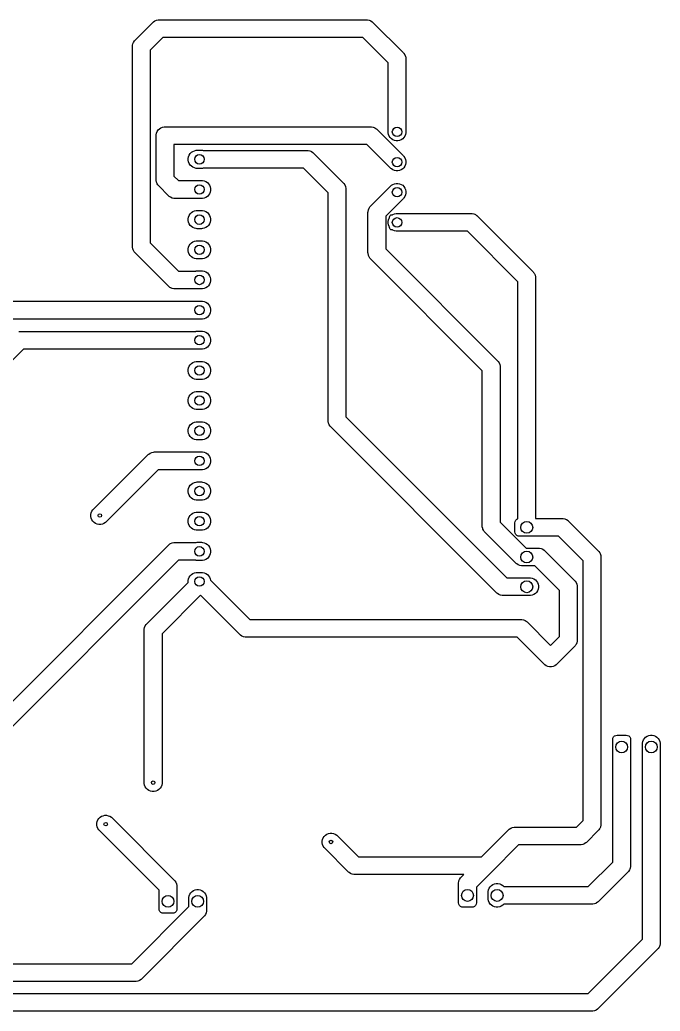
# Model space of a CAD drawing. Header units: inches. Extents: x 2.65 to 7, y -5.19 to -1.64.
# Drawn here: x 4.872 to 6.998, y -5.187 to -1.9 of the extents above; entities that cross this region are included whole.
import ezdxf

# ---------------------------------------------------------------- set-up
doc = ezdxf.new("R2010")
doc.units = ezdxf.units.IN
doc.header["$MEASUREMENT"] = 0
doc.layers.add('B.Cu', color=153, linetype='CONTINUOUS', true_color=0x4d7fc4)

msp = doc.modelspace()

# ---------------------------------------------------------------- linework, layer by layer
at = {"layer": 'B.Cu', "linetype": 'CONTINUOUS'}
for p, q in [((5.3138, -1.9083), (5.3159, -1.9063)), ((5.3159, -1.9063), (5.3207, -1.9031)), ((5.3207, -1.9031), (5.3261, -1.9009)), ((5.3261, -1.9009), (5.3318, -1.8997)), ((5.3318, -1.8997), (5.3346, -1.8996)), ((5.3346, -1.8996), (6.0236, -1.8996)), ((6.0236, -1.8996), (6.0265, -1.8997)), ((6.0265, -1.8997), (6.0322, -1.9009)), ((6.0322, -1.9009), (6.0353, -1.9022)), ((6.0353, -1.9022), (6.0375, -1.9031)), ((6.0375, -1.9031), (6.0424, -1.9063)), ((6.0424, -1.9063), (6.0445, -1.9083)), ((5.2547, -1.9673), (5.3138, -1.9083)), ((6.0445, -1.9083), (6.1454, -2.0091)), ((5.2495, -1.9743), (5.2528, -1.9695)), ((5.2528, -1.9695), (5.2547, -1.9673)), ((5.3469, -1.9587), (5.3051, -2.0004)), ((6.0114, -1.9587), (5.3469, -1.9587)), ((6.095, -2.0422), (6.0114, -1.9587)), ((5.2461, -1.9882), (5.2462, -1.9853)), ((5.2461, -2.6509), (5.2461, -1.9882)), ((5.2462, -1.9853), (5.2464, -1.9841)), ((5.2464, -1.9841), (5.2473, -1.9796)), ((5.2473, -1.9796), (5.2495, -1.9743)), ((5.2495, -1.9743), (5.2495, -1.9743)), ((5.3051, -2.0004), (5.3051, -2.6387)), ((6.1454, -2.0091), (6.1473, -2.0113)), ((6.1473, -2.0113), (6.1505, -2.0161)), ((6.1505, -2.0161), (6.1506, -2.0162)), ((6.1506, -2.0162), (6.1527, -2.0214)), ((6.1527, -2.0214), (6.1532, -2.0236)), ((6.1532, -2.0236), (6.1539, -2.0271)), ((6.1539, -2.0271), (6.154, -2.03)), ((6.154, -2.03), (6.154, -2.2713)), ((6.095, -2.2713), (6.095, -2.0422)), ((5.3283, -2.2695), (5.3315, -2.2647)), ((5.3315, -2.2647), (5.3356, -2.2606)), ((5.3356, -2.2606), (5.3404, -2.2574)), ((5.3404, -2.2574), (5.3458, -2.2552)), ((5.3458, -2.2552), (5.3514, -2.2541)), ((5.3514, -2.2541), (5.3543, -2.2539)), ((5.3543, -2.2539), (6.0367, -2.2539)), ((6.0367, -2.2539), (6.0396, -2.2541)), ((6.0396, -2.2541), (6.0453, -2.2552)), ((6.0453, -2.2552), (6.0484, -2.2565)), ((6.0484, -2.2565), (6.0506, -2.2574)), ((6.0506, -2.2574), (6.0537, -2.2595)), ((6.0537, -2.2595), (6.0554, -2.2606)), ((6.0554, -2.2606), (6.0576, -2.2626)), ((6.0576, -2.2626), (6.1454, -2.3504)), ((5.3248, -2.2835), (5.3249, -2.2806)), ((5.3248, -2.4297), (5.3248, -2.2835)), ((5.3249, -2.2806), (5.3261, -2.2749)), ((5.3261, -2.2749), (5.3283, -2.2695)), ((6.0951, -2.2742), (6.095, -2.2713)), ((6.0962, -2.2798), (6.0951, -2.2742)), ((6.0984, -2.2852), (6.0962, -2.2798)), ((6.1017, -2.29), (6.0984, -2.2852)), ((6.1058, -2.2941), (6.1017, -2.29)), ((6.1106, -2.2973), (6.1058, -2.2941)), ((6.1159, -2.2995), (6.1106, -2.2973)), ((6.1216, -2.3006), (6.1159, -2.2995)), ((6.1274, -2.3006), (6.1216, -2.3006)), ((6.1331, -2.2995), (6.1274, -2.3006)), ((6.1384, -2.2973), (6.1331, -2.2995)), ((6.1432, -2.2941), (6.1384, -2.2973)), ((6.1473, -2.29), (6.1432, -2.2941)), ((6.1505, -2.2852), (6.1473, -2.29)), ((6.1527, -2.2798), (6.1505, -2.2852)), ((6.1539, -2.2742), (6.1527, -2.2798)), ((6.154, -2.2713), (6.1539, -2.2742)), ((6.0245, -2.313), (5.3839, -2.313)), ((5.3839, -2.313), (5.3839, -2.4175)), ((5.447, -2.3357), (5.4524, -2.3335)), ((5.4524, -2.3335), (5.4582, -2.3323)), ((5.4582, -2.3323), (5.4611, -2.3322)), ((5.4611, -2.3322), (5.4759, -2.3322)), ((5.4759, -2.3322), (5.4788, -2.3323)), ((5.4788, -2.3323), (5.4805, -2.3327)), ((5.4805, -2.3327), (5.8268, -2.3327)), ((5.8268, -2.3327), (5.8297, -2.3328)), ((5.8297, -2.3328), (5.8353, -2.3339)), ((5.8353, -2.3339), (5.8385, -2.3352)), ((6.1036, -2.3921), (6.0245, -2.313)), ((5.4312, -2.3593), (5.4324, -2.3535)), ((5.4312, -2.3651), (5.4312, -2.3593)), ((5.4324, -2.3709), (5.4312, -2.3651)), ((5.4324, -2.3535), (5.4346, -2.3481)), ((5.4346, -2.3481), (5.4379, -2.3432)), ((5.4379, -2.3432), (5.4421, -2.339)), ((5.4421, -2.339), (5.447, -2.3357)), ((5.8385, -2.3352), (5.8407, -2.3362)), ((5.8407, -2.3362), (5.8455, -2.3394)), ((5.8455, -2.3394), (5.8477, -2.3413)), ((5.8477, -2.3413), (5.9461, -2.4398)), ((6.1454, -2.3504), (6.1473, -2.3525)), ((6.1473, -2.3525), (6.1505, -2.3573)), ((6.1505, -2.3573), (6.1527, -2.3627)), ((6.1527, -2.3627), (6.1539, -2.3684)), ((5.4346, -2.3763), (5.4324, -2.3709)), ((5.4379, -2.3812), (5.4346, -2.3763)), ((5.4421, -2.3854), (5.4379, -2.3812)), ((5.447, -2.3887), (5.4421, -2.3854)), ((5.4524, -2.3909), (5.447, -2.3887)), ((5.4582, -2.3921), (5.4524, -2.3909)), ((5.4611, -2.3922), (5.4582, -2.3921)), ((5.4759, -2.3922), (5.4611, -2.3922)), ((5.4788, -2.3921), (5.4759, -2.3922)), ((5.4805, -2.3917), (5.4788, -2.3921)), ((5.8145, -2.3917), (5.4805, -2.3917)), ((5.8957, -2.4729), (5.8145, -2.3917)), ((6.1058, -2.3941), (6.1036, -2.3921)), ((6.1106, -2.3973), (6.1058, -2.3941)), ((6.1159, -2.3995), (6.1106, -2.3973)), ((6.1216, -2.4006), (6.1159, -2.3995)), ((6.1331, -2.3995), (6.1274, -2.4006)), ((6.1384, -2.3973), (6.1331, -2.3995)), ((6.1432, -2.3941), (6.1384, -2.3973)), ((6.1473, -2.39), (6.1432, -2.3941)), ((6.1505, -2.3852), (6.1473, -2.39)), ((6.1527, -2.3798), (6.1505, -2.3852)), ((6.1539, -2.3742), (6.1527, -2.3798)), ((6.1539, -2.3684), (6.1539, -2.3742)), ((5.3249, -2.4326), (5.3248, -2.4297)), ((5.3261, -2.4383), (5.3249, -2.4326)), ((5.3839, -2.4175), (5.3991, -2.4327)), ((5.3991, -2.4327), (5.4565, -2.4327)), ((5.4565, -2.4327), (5.4582, -2.4323)), ((5.4582, -2.4323), (5.4611, -2.4322)), ((5.4611, -2.4322), (5.4759, -2.4322)), ((5.4759, -2.4322), (5.4788, -2.4323)), ((5.4788, -2.4323), (5.4846, -2.4335)), ((6.1274, -2.4006), (6.1216, -2.4006)), ((5.3267, -2.4398), (5.3261, -2.4383)), ((5.3283, -2.4436), (5.3267, -2.4398)), ((5.3304, -2.4467), (5.3283, -2.4436)), ((5.3315, -2.4484), (5.3304, -2.4467)), ((5.3335, -2.4506), (5.3315, -2.4484)), ((5.366, -2.4831), (5.3335, -2.4506)), ((5.4846, -2.4335), (5.49, -2.4357)), ((5.49, -2.4357), (5.4949, -2.439)), ((5.4949, -2.439), (5.4991, -2.4432)), ((5.4991, -2.4432), (5.5024, -2.4481)), ((5.5024, -2.4481), (5.5046, -2.4535)), ((5.5046, -2.4535), (5.5058, -2.4593)), ((5.5058, -2.4651), (5.5046, -2.4709)), ((5.5058, -2.4593), (5.5058, -2.4651)), ((5.9461, -2.4398), (5.948, -2.4419)), ((5.948, -2.4419), (5.9512, -2.4467)), ((5.9512, -2.4467), (5.9512, -2.4467)), ((5.9512, -2.4467), (5.9535, -2.4521)), ((5.9535, -2.4521), (5.9537, -2.4535)), ((5.9537, -2.4535), (5.9546, -2.4577)), ((5.9546, -2.4577), (5.9547, -2.4606)), ((5.9547, -2.4606), (5.9547, -3.2161)), ((6.0367, -2.5173), (6.1036, -2.4504)), ((6.1036, -2.4504), (6.1058, -2.4484)), ((6.1058, -2.4484), (6.1106, -2.4452)), ((6.1106, -2.4452), (6.1159, -2.443)), ((6.1159, -2.443), (6.1216, -2.4419)), ((6.1216, -2.4419), (6.1274, -2.4419)), ((6.1274, -2.4419), (6.1331, -2.443)), ((6.1331, -2.443), (6.1384, -2.4452)), ((6.1384, -2.4452), (6.1432, -2.4484)), ((6.1432, -2.4484), (6.1473, -2.4525)), ((6.1473, -2.4525), (6.1505, -2.4573)), ((6.1505, -2.4573), (6.1527, -2.4627)), ((6.1527, -2.4627), (6.1539, -2.4684)), ((5.3681, -2.485), (5.366, -2.4831)), ((5.3729, -2.4882), (5.3681, -2.485)), ((5.3783, -2.4905), (5.3729, -2.4882)), ((5.384, -2.4916), (5.3783, -2.4905)), ((5.3869, -2.4917), (5.384, -2.4916)), ((5.4565, -2.4917), (5.3869, -2.4917)), ((5.4582, -2.4921), (5.4565, -2.4917)), ((5.4611, -2.4922), (5.4582, -2.4921)), ((5.4759, -2.4922), (5.4611, -2.4922)), ((5.4788, -2.4921), (5.4759, -2.4922)), ((5.4846, -2.4909), (5.4788, -2.4921)), ((5.49, -2.4887), (5.4846, -2.4909)), ((5.4949, -2.4854), (5.49, -2.4887)), ((5.4991, -2.4812), (5.4949, -2.4854)), ((5.5024, -2.4763), (5.4991, -2.4812)), ((5.5046, -2.4709), (5.5024, -2.4763)), ((5.8957, -3.2283), (5.8957, -2.4729)), ((6.1454, -2.4921), (6.0871, -2.5504)), ((6.1473, -2.49), (6.1454, -2.4921)), ((6.1505, -2.4852), (6.1473, -2.49)), ((6.1527, -2.4798), (6.1505, -2.4852)), ((6.1539, -2.4742), (6.1527, -2.4798)), ((6.1539, -2.4684), (6.1539, -2.4742)), ((6.0282, -2.5353), (6.0293, -2.5296)), ((6.0293, -2.5296), (6.0315, -2.5243)), ((6.0315, -2.5243), (6.0347, -2.5195)), ((6.0315, -2.5243), (6.0315, -2.5243)), ((6.0347, -2.5195), (6.0367, -2.5173)), ((5.4312, -2.5593), (5.4324, -2.5535)), ((5.4312, -2.5651), (5.4312, -2.5593)), ((5.4324, -2.5535), (5.4346, -2.5481)), ((5.4346, -2.5481), (5.4379, -2.5432)), ((5.4379, -2.5432), (5.4421, -2.539)), ((5.4421, -2.539), (5.447, -2.5357)), ((5.447, -2.5357), (5.4524, -2.5335)), ((5.4524, -2.5335), (5.4582, -2.5323)), ((5.4582, -2.5323), (5.4611, -2.5322)), ((5.4611, -2.5322), (5.4759, -2.5322)), ((5.4759, -2.5322), (5.4788, -2.5323)), ((5.4788, -2.5323), (5.4846, -2.5335)), ((5.4846, -2.5335), (5.49, -2.5357)), ((5.49, -2.5357), (5.4949, -2.539)), ((5.4949, -2.539), (5.4991, -2.5432)), ((5.4991, -2.5432), (5.5024, -2.5481)), ((5.5024, -2.5481), (5.5046, -2.5535)), ((5.5046, -2.5535), (5.5058, -2.5593)), ((5.5058, -2.5593), (5.5058, -2.5651)), ((6.028, -2.5382), (6.0282, -2.5353)), ((6.028, -2.6717), (6.028, -2.5382)), ((6.0871, -2.5504), (6.0871, -2.6595)), ((6.0951, -2.5684), (6.0962, -2.5627)), ((6.0962, -2.5627), (6.0984, -2.5573)), ((6.0984, -2.5573), (6.0995, -2.5558)), ((6.0995, -2.5538), (6.1001, -2.5509)), ((6.0995, -2.5558), (6.0995, -2.5538)), ((6.1001, -2.5509), (6.1017, -2.5485)), ((6.1017, -2.5485), (6.1041, -2.5468)), ((6.1041, -2.5468), (6.107, -2.5463)), ((6.107, -2.5463), (6.109, -2.5463)), ((6.109, -2.5463), (6.1106, -2.5452)), ((6.1106, -2.5452), (6.1159, -2.543)), ((6.1159, -2.543), (6.1216, -2.5419)), ((6.1216, -2.5419), (6.1245, -2.5417)), ((6.1245, -2.5417), (6.3705, -2.5417)), ((6.3705, -2.5417), (6.3734, -2.5419)), ((6.3734, -2.5419), (6.379, -2.543)), ((6.379, -2.543), (6.3822, -2.5443)), ((6.3822, -2.5443), (6.3844, -2.5452)), ((6.3844, -2.5452), (6.3886, -2.5481)), ((6.3886, -2.5481), (6.3892, -2.5484)), ((6.3892, -2.5484), (6.3914, -2.5504)), ((6.3914, -2.5504), (6.576, -2.735)), ((5.4324, -2.5709), (5.4312, -2.5651)), ((5.4346, -2.5763), (5.4324, -2.5709)), ((5.4379, -2.5812), (5.4346, -2.5763)), ((5.4421, -2.5854), (5.4379, -2.5812)), ((5.447, -2.5887), (5.4421, -2.5854)), ((5.4524, -2.5909), (5.447, -2.5887)), ((5.4582, -2.5921), (5.4524, -2.5909)), ((5.4611, -2.5922), (5.4582, -2.5921)), ((5.4759, -2.5922), (5.4611, -2.5922)), ((5.4788, -2.5921), (5.4759, -2.5922)), ((5.4846, -2.5909), (5.4788, -2.5921)), ((5.49, -2.5887), (5.4846, -2.5909)), ((5.4949, -2.5854), (5.49, -2.5887)), ((5.4991, -2.5812), (5.4949, -2.5854)), ((5.5024, -2.5763), (5.4991, -2.5812)), ((5.5046, -2.5709), (5.5024, -2.5763)), ((5.5058, -2.5651), (5.5046, -2.5709)), ((6.0951, -2.5742), (6.0951, -2.5684)), ((6.0962, -2.5798), (6.0951, -2.5742)), ((6.0984, -2.5852), (6.0962, -2.5798)), ((6.0995, -2.5867), (6.0984, -2.5852)), ((6.0995, -2.5888), (6.0995, -2.5867)), ((6.1001, -2.5916), (6.0995, -2.5888)), ((6.1017, -2.5941), (6.1001, -2.5916)), ((6.1041, -2.5957), (6.1017, -2.5941)), ((6.107, -2.5963), (6.1041, -2.5957)), ((6.109, -2.5963), (6.107, -2.5963)), ((6.1106, -2.5973), (6.109, -2.5963)), ((6.1159, -2.5995), (6.1106, -2.5973)), ((6.1216, -2.6006), (6.1159, -2.5995)), ((6.1245, -2.6008), (6.1216, -2.6006)), ((6.3582, -2.6008), (6.1245, -2.6008)), ((6.5256, -2.7681), (6.3582, -2.6008)), ((5.2462, -2.6538), (5.2461, -2.6509)), ((5.2473, -2.6595), (5.2462, -2.6538)), ((5.2486, -2.6626), (5.2473, -2.6595)), ((5.2495, -2.6649), (5.2486, -2.6626)), ((5.3051, -2.6387), (5.3991, -2.7327)), ((5.4312, -2.6593), (5.4324, -2.6535)), ((5.4312, -2.6651), (5.4312, -2.6593)), ((5.4324, -2.6535), (5.4346, -2.6481)), ((5.4346, -2.6481), (5.4379, -2.6432)), ((5.4379, -2.6432), (5.4421, -2.639)), ((5.4421, -2.639), (5.447, -2.6357)), ((5.447, -2.6357), (5.4524, -2.6335)), ((5.4524, -2.6335), (5.4582, -2.6323)), ((5.4582, -2.6323), (5.4611, -2.6322)), ((5.4611, -2.6322), (5.4759, -2.6322)), ((5.4759, -2.6322), (5.4788, -2.6323)), ((5.4788, -2.6323), (5.4846, -2.6335)), ((5.4846, -2.6335), (5.49, -2.6357)), ((5.49, -2.6357), (5.4949, -2.639)), ((5.4949, -2.639), (5.4991, -2.6432)), ((5.4991, -2.6432), (5.5024, -2.6481)), ((5.5024, -2.6481), (5.5046, -2.6535)), ((5.5046, -2.6535), (5.5058, -2.6593)), ((5.5058, -2.6593), (5.5058, -2.6651)), ((6.0871, -2.6595), (6.4579, -3.0303)), ((5.2523, -2.669), (5.2495, -2.6649)), ((5.2528, -2.6697), (5.2523, -2.669)), ((5.2547, -2.6718), (5.2528, -2.6697)), ((5.366, -2.7831), (5.2547, -2.6718)), ((5.4324, -2.6709), (5.4312, -2.6651)), ((5.4346, -2.6763), (5.4324, -2.6709)), ((5.4379, -2.6812), (5.4346, -2.6763)), ((5.4421, -2.6854), (5.4379, -2.6812)), ((5.447, -2.6887), (5.4421, -2.6854)), ((5.4524, -2.6909), (5.447, -2.6887)), ((5.4582, -2.6921), (5.4524, -2.6909)), ((5.4611, -2.6922), (5.4582, -2.6921)), ((5.4759, -2.6922), (5.4611, -2.6922)), ((5.4788, -2.6921), (5.4759, -2.6922)), ((5.4846, -2.6909), (5.4788, -2.6921)), ((5.49, -2.6887), (5.4846, -2.6909)), ((5.4949, -2.6854), (5.49, -2.6887)), ((5.4991, -2.6812), (5.4949, -2.6854)), ((5.5024, -2.6763), (5.4991, -2.6812)), ((5.5046, -2.6709), (5.5024, -2.6763)), ((5.5058, -2.6651), (5.5046, -2.6709)), ((6.0282, -2.6746), (6.028, -2.6717)), ((6.0293, -2.6803), (6.0282, -2.6746)), ((6.0297, -2.6812), (6.0293, -2.6803)), ((6.0315, -2.6857), (6.0297, -2.6812)), ((6.0333, -2.6883), (6.0315, -2.6857)), ((6.0347, -2.6905), (6.0333, -2.6883)), ((6.0367, -2.6926), (6.0347, -2.6905)), ((6.4075, -3.0634), (6.0367, -2.6926)), ((5.3991, -2.7327), (5.4565, -2.7327)), ((5.4565, -2.7327), (5.4582, -2.7323)), ((5.4582, -2.7323), (5.4611, -2.7322)), ((5.4611, -2.7322), (5.4759, -2.7322)), ((5.4759, -2.7322), (5.4788, -2.7323)), ((5.4788, -2.7323), (5.4846, -2.7335)), ((5.4846, -2.7335), (5.49, -2.7357)), ((5.49, -2.7357), (5.4949, -2.739)), ((5.4949, -2.739), (5.4991, -2.7432)), ((5.4991, -2.7432), (5.5024, -2.7481)), ((5.5024, -2.7481), (5.5046, -2.7535)), ((5.5046, -2.7535), (5.5058, -2.7593)), ((5.5058, -2.7593), (5.5058, -2.7651)), ((6.576, -2.735), (6.5779, -2.7372)), ((6.5779, -2.7372), (6.5794, -2.7394)), ((6.5794, -2.7394), (6.5812, -2.742)), ((6.5812, -2.742), (6.5817, -2.7432)), ((6.5817, -2.7432), (6.5834, -2.7473)), ((6.5834, -2.7473), (6.5838, -2.7495)), ((6.5838, -2.7495), (6.5845, -2.753)), ((6.5845, -2.753), (6.5846, -2.7559)), ((6.5846, -2.7559), (6.5846, -3.5531)), ((5.3681, -2.785), (5.366, -2.7831)), ((5.3706, -2.7867), (5.3681, -2.785)), ((5.3729, -2.7882), (5.3706, -2.7867)), ((5.3739, -2.7887), (5.3729, -2.7882)), ((5.3783, -2.7905), (5.3739, -2.7887)), ((5.384, -2.7916), (5.3783, -2.7905)), ((5.3869, -2.7917), (5.384, -2.7916)), ((5.4565, -2.7917), (5.3869, -2.7917)), ((5.4582, -2.7921), (5.4565, -2.7917)), ((5.4611, -2.7922), (5.4582, -2.7921)), ((5.4759, -2.7922), (5.4611, -2.7922)), ((5.4788, -2.7921), (5.4759, -2.7922)), ((5.4846, -2.7909), (5.4788, -2.7921)), ((5.49, -2.7887), (5.4846, -2.7909)), ((5.4949, -2.7854), (5.49, -2.7887)), ((5.4991, -2.7812), (5.4949, -2.7854)), ((5.5024, -2.7763), (5.4991, -2.7812)), ((5.5046, -2.7709), (5.5024, -2.7763)), ((5.5058, -2.7651), (5.5046, -2.7709)), ((6.5256, -3.5541), (6.5256, -2.7681)), ((4.8429, -2.8327), (5.4565, -2.8327)), ((5.4565, -2.8327), (5.4582, -2.8323)), ((5.4582, -2.8323), (5.4611, -2.8322)), ((5.4611, -2.8322), (5.4759, -2.8322)), ((5.4759, -2.8322), (5.4788, -2.8323)), ((5.4788, -2.8323), (5.4846, -2.8335)), ((5.4846, -2.8335), (5.49, -2.8357)), ((5.49, -2.8357), (5.4949, -2.839)), ((5.4949, -2.839), (5.4991, -2.8432)), ((5.4991, -2.8432), (5.5024, -2.8481)), ((5.5024, -2.8481), (5.5046, -2.8535)), ((5.5046, -2.8535), (5.5058, -2.8593)), ((5.5058, -2.8593), (5.5058, -2.8651)), ((5.4565, -2.8917), (4.8307, -2.8917)), ((5.4582, -2.8921), (5.4565, -2.8917)), ((5.4611, -2.8922), (5.4582, -2.8921)), ((5.4759, -2.8922), (5.4611, -2.8922)), ((5.4788, -2.8921), (5.4759, -2.8922)), ((5.4846, -2.8909), (5.4788, -2.8921)), ((5.49, -2.8887), (5.4846, -2.8909)), ((5.4949, -2.8854), (5.49, -2.8887)), ((5.4991, -2.8812), (5.4949, -2.8854)), ((5.5024, -2.8763), (5.4991, -2.8812)), ((5.5046, -2.8709), (5.5024, -2.8763)), ((5.5058, -2.8651), (5.5046, -2.8709)), ((4.8695, -2.9328), (4.8724, -2.9327)), ((4.8724, -2.9327), (5.4565, -2.9327)), ((5.4565, -2.9327), (5.4582, -2.9323)), ((5.4582, -2.9323), (5.4611, -2.9322)), ((5.4611, -2.9322), (5.4759, -2.9322)), ((5.4759, -2.9322), (5.4788, -2.9323)), ((5.4788, -2.9323), (5.4846, -2.9335)), ((5.4846, -2.9335), (5.49, -2.9357)), ((5.49, -2.9357), (5.4949, -2.939)), ((5.4949, -2.939), (5.4991, -2.9432)), ((5.4991, -2.9432), (5.5024, -2.9481)), ((5.5024, -2.9481), (5.5046, -2.9535)), ((5.5046, -2.9535), (5.5058, -2.9593)), ((5.4846, -2.9909), (5.4788, -2.9921)), ((5.49, -2.9887), (5.4846, -2.9909)), ((5.4949, -2.9854), (5.49, -2.9887)), ((5.4991, -2.9812), (5.4949, -2.9854)), ((5.5024, -2.9763), (5.4991, -2.9812)), ((5.5046, -2.9709), (5.5024, -2.9763)), ((5.5058, -2.9651), (5.5046, -2.9709)), ((5.5058, -2.9593), (5.5058, -2.9651)), ((4.8847, -2.9917), (4.7736, -3.1028)), ((5.4565, -2.9917), (4.8847, -2.9917)), ((5.4582, -2.9921), (5.4565, -2.9917)), ((5.4611, -2.9922), (5.4582, -2.9921)), ((5.4759, -2.9922), (5.4611, -2.9922)), ((5.4788, -2.9921), (5.4759, -2.9922)), ((5.4312, -3.0593), (5.4324, -3.0535)), ((5.4324, -3.0535), (5.4346, -3.0481)), ((5.4346, -3.0481), (5.4379, -3.0432)), ((5.4379, -3.0432), (5.4421, -3.039)), ((5.4421, -3.039), (5.447, -3.0357)), ((5.447, -3.0357), (5.4524, -3.0335)), ((5.4524, -3.0335), (5.4582, -3.0323)), ((5.4582, -3.0323), (5.4611, -3.0322)), ((5.4611, -3.0322), (5.4759, -3.0322)), ((5.4759, -3.0322), (5.4788, -3.0323)), ((5.4788, -3.0323), (5.4846, -3.0335)), ((5.4846, -3.0335), (5.49, -3.0357)), ((5.49, -3.0357), (5.4949, -3.039)), ((5.4949, -3.039), (5.4991, -3.0432)), ((5.4991, -3.0432), (5.5024, -3.0481)), ((5.5024, -3.0481), (5.5046, -3.0535)), ((5.5046, -3.0535), (5.5058, -3.0593)), ((6.4579, -3.0303), (6.4598, -3.0324)), ((6.4598, -3.0324), (6.463, -3.0373)), ((6.463, -3.0373), (6.4653, -3.0426)), ((6.4653, -3.0426), (6.4664, -3.0483)), ((6.4664, -3.0483), (6.4665, -3.0512)), ((6.4665, -3.0512), (6.4665, -3.5655)), ((5.4312, -3.0651), (5.4312, -3.0593)), ((5.4324, -3.0709), (5.4312, -3.0651)), ((5.4346, -3.0763), (5.4324, -3.0709)), ((5.4379, -3.0812), (5.4346, -3.0763)), ((5.4421, -3.0854), (5.4379, -3.0812)), ((5.447, -3.0887), (5.4421, -3.0854)), ((5.4524, -3.0909), (5.447, -3.0887)), ((5.49, -3.0887), (5.4846, -3.0909)), ((5.4949, -3.0854), (5.49, -3.0887)), ((5.4991, -3.0812), (5.4949, -3.0854)), ((5.5024, -3.0763), (5.4991, -3.0812)), ((5.5046, -3.0709), (5.5024, -3.0763)), ((5.5058, -3.0651), (5.5046, -3.0709)), ((5.5058, -3.0593), (5.5058, -3.0651)), ((6.4075, -3.5777), (6.4075, -3.0634)), ((5.4582, -3.0921), (5.4524, -3.0909)), ((5.4611, -3.0922), (5.4582, -3.0921)), ((5.4759, -3.0922), (5.4611, -3.0922)), ((5.4788, -3.0921), (5.4759, -3.0922)), ((5.4846, -3.0909), (5.4788, -3.0921)), ((5.4312, -3.1593), (5.4324, -3.1535)), ((5.4324, -3.1535), (5.4346, -3.1481)), ((5.4346, -3.1481), (5.4379, -3.1432)), ((5.4379, -3.1432), (5.4421, -3.139)), ((5.4421, -3.139), (5.447, -3.1357)), ((5.447, -3.1357), (5.4524, -3.1335)), ((5.4524, -3.1335), (5.4582, -3.1323)), ((5.4582, -3.1323), (5.4611, -3.1322)), ((5.4611, -3.1322), (5.4759, -3.1322)), ((5.4759, -3.1322), (5.4788, -3.1323)), ((5.4788, -3.1323), (5.4846, -3.1335)), ((5.4846, -3.1335), (5.49, -3.1357)), ((5.49, -3.1357), (5.4949, -3.139)), ((5.4949, -3.139), (5.4991, -3.1432)), ((5.4991, -3.1432), (5.5024, -3.1481)), ((5.5024, -3.1481), (5.5046, -3.1535)), ((5.5046, -3.1535), (5.5058, -3.1593)), ((5.4312, -3.1651), (5.4312, -3.1593)), ((5.4324, -3.1709), (5.4312, -3.1651)), ((5.4346, -3.1763), (5.4324, -3.1709)), ((5.4379, -3.1812), (5.4346, -3.1763)), ((5.4421, -3.1854), (5.4379, -3.1812)), ((5.447, -3.1887), (5.4421, -3.1854)), ((5.4524, -3.1909), (5.447, -3.1887)), ((5.49, -3.1887), (5.4846, -3.1909)), ((5.4949, -3.1854), (5.49, -3.1887)), ((5.4991, -3.1812), (5.4949, -3.1854)), ((5.5024, -3.1763), (5.4991, -3.1812)), ((5.5046, -3.1709), (5.5024, -3.1763)), ((5.5058, -3.1651), (5.5046, -3.1709)), ((5.5058, -3.1593), (5.5058, -3.1651)), ((5.4582, -3.1921), (5.4524, -3.1909)), ((5.4611, -3.1922), (5.4582, -3.1921)), ((5.4759, -3.1922), (5.4611, -3.1922)), ((5.4788, -3.1921), (5.4759, -3.1922)), ((5.4846, -3.1909), (5.4788, -3.1921)), ((5.9547, -3.2161), (6.4886, -3.75)), ((5.4312, -3.2593), (5.4324, -3.2535)), ((5.4324, -3.2535), (5.4346, -3.2481)), ((5.4346, -3.2481), (5.4379, -3.2432)), ((5.4379, -3.2432), (5.4421, -3.239)), ((5.4421, -3.239), (5.447, -3.2357)), ((5.447, -3.2357), (5.4524, -3.2335)), ((5.4524, -3.2335), (5.4582, -3.2323)), ((5.4582, -3.2323), (5.4611, -3.2322)), ((5.4611, -3.2322), (5.4759, -3.2322)), ((5.4759, -3.2322), (5.4788, -3.2323)), ((5.4788, -3.2323), (5.4846, -3.2335)), ((5.4846, -3.2335), (5.49, -3.2357)), ((5.49, -3.2357), (5.4949, -3.239)), ((5.4949, -3.239), (5.4991, -3.2432)), ((5.4991, -3.2432), (5.5024, -3.2481)), ((5.5024, -3.2481), (5.5046, -3.2535)), ((5.5046, -3.2535), (5.5058, -3.2593)), ((5.8958, -3.2312), (5.8957, -3.2283)), ((5.8969, -3.2369), (5.8958, -3.2312)), ((5.898, -3.2394), (5.8969, -3.2369)), ((5.8992, -3.2423), (5.898, -3.2394)), ((5.9024, -3.2471), (5.8992, -3.2423)), ((5.9043, -3.2492), (5.9024, -3.2471)), ((6.4555, -3.8004), (5.9043, -3.2492)), ((5.4312, -3.2651), (5.4312, -3.2593)), ((5.4324, -3.2709), (5.4312, -3.2651)), ((5.4346, -3.2763), (5.4324, -3.2709)), ((5.4379, -3.2812), (5.4346, -3.2763)), ((5.4421, -3.2854), (5.4379, -3.2812)), ((5.447, -3.2887), (5.4421, -3.2854)), ((5.4949, -3.2854), (5.49, -3.2887)), ((5.4991, -3.2812), (5.4949, -3.2854)), ((5.5024, -3.2763), (5.4991, -3.2812)), ((5.5046, -3.2709), (5.5024, -3.2763)), ((5.5058, -3.2651), (5.5046, -3.2709)), ((5.5058, -3.2593), (5.5058, -3.2651)), ((5.4524, -3.2909), (5.447, -3.2887)), ((5.4582, -3.2921), (5.4524, -3.2909)), ((5.4611, -3.2922), (5.4582, -3.2921)), ((5.4759, -3.2922), (5.4611, -3.2922)), ((5.4788, -3.2921), (5.4759, -3.2922)), ((5.4846, -3.2909), (5.4788, -3.2921)), ((5.49, -3.2887), (5.4846, -3.2909)), ((5.1169, -3.5224), (5.298, -3.3413)), ((5.298, -3.3413), (5.3002, -3.3394)), ((5.3002, -3.3394), (5.305, -3.3362)), ((5.305, -3.3362), (5.3103, -3.3339)), ((5.3103, -3.3339), (5.316, -3.3328)), ((5.316, -3.3328), (5.3189, -3.3327)), ((5.3189, -3.3327), (5.4565, -3.3327)), ((5.4565, -3.3327), (5.4582, -3.3323)), ((5.4582, -3.3323), (5.4611, -3.3322)), ((5.4611, -3.3322), (5.4759, -3.3322)), ((5.4759, -3.3322), (5.4788, -3.3323)), ((5.4788, -3.3323), (5.4846, -3.3335)), ((5.4846, -3.3335), (5.49, -3.3357)), ((5.49, -3.3357), (5.4949, -3.339)), ((5.4949, -3.339), (5.4991, -3.3432)), ((5.4991, -3.3432), (5.5024, -3.3481)), ((5.5024, -3.3481), (5.5046, -3.3535)), ((5.4949, -3.3854), (5.49, -3.3887)), ((5.4991, -3.3812), (5.4949, -3.3854)), ((5.5024, -3.3763), (5.4991, -3.3812)), ((5.5046, -3.3709), (5.5024, -3.3763)), ((5.5046, -3.3535), (5.5058, -3.3593)), ((5.5058, -3.3651), (5.5046, -3.3709)), ((5.5058, -3.3593), (5.5058, -3.3651)), ((5.3311, -3.3917), (5.1587, -3.5642)), ((5.4565, -3.3917), (5.3311, -3.3917)), ((5.4582, -3.3921), (5.4565, -3.3917)), ((5.4611, -3.3922), (5.4582, -3.3921)), ((5.4759, -3.3922), (5.4611, -3.3922)), ((5.4788, -3.3921), (5.4759, -3.3922)), ((5.4846, -3.3909), (5.4788, -3.3921)), ((5.49, -3.3887), (5.4846, -3.3909)), ((5.4324, -3.4535), (5.4346, -3.4481)), ((5.4346, -3.4481), (5.4379, -3.4432)), ((5.4379, -3.4432), (5.4421, -3.439)), ((5.4421, -3.439), (5.447, -3.4357)), ((5.447, -3.4357), (5.4524, -3.4335)), ((5.4524, -3.4335), (5.4582, -3.4323)), ((5.4582, -3.4323), (5.4611, -3.4322)), ((5.4611, -3.4322), (5.4759, -3.4322)), ((5.4759, -3.4322), (5.4788, -3.4323)), ((5.4788, -3.4323), (5.4846, -3.4335)), ((5.4846, -3.4335), (5.49, -3.4357)), ((5.49, -3.4357), (5.4949, -3.439)), ((5.4949, -3.439), (5.4991, -3.4432)), ((5.4991, -3.4432), (5.5024, -3.4481)), ((5.5024, -3.4481), (5.5046, -3.4535)), ((5.4312, -3.4593), (5.4324, -3.4535)), ((5.4312, -3.4651), (5.4312, -3.4593)), ((5.4324, -3.4709), (5.4312, -3.4651)), ((5.4346, -3.4763), (5.4324, -3.4709)), ((5.4379, -3.4812), (5.4346, -3.4763)), ((5.4421, -3.4854), (5.4379, -3.4812)), ((5.4991, -3.4812), (5.4949, -3.4854)), ((5.5024, -3.4763), (5.4991, -3.4812)), ((5.5046, -3.4709), (5.5024, -3.4763)), ((5.5046, -3.4535), (5.5058, -3.4593)), ((5.5058, -3.4651), (5.5046, -3.4709)), ((5.5058, -3.4593), (5.5058, -3.4651)), ((5.447, -3.4887), (5.4421, -3.4854)), ((5.4524, -3.4909), (5.447, -3.4887)), ((5.4582, -3.4921), (5.4524, -3.4909)), ((5.4611, -3.4922), (5.4582, -3.4921)), ((5.4759, -3.4922), (5.4611, -3.4922)), ((5.4788, -3.4921), (5.4759, -3.4922)), ((5.4846, -3.4909), (5.4788, -3.4921)), ((5.49, -3.4887), (5.4846, -3.4909)), ((5.4949, -3.4854), (5.49, -3.4887)), ((5.1084, -3.5404), (5.1095, -3.5347)), ((5.1084, -3.5462), (5.1084, -3.5404)), ((5.1095, -3.5519), (5.1084, -3.5462)), ((5.1095, -3.5347), (5.1118, -3.5294)), ((5.1118, -3.5294), (5.115, -3.5246)), ((5.115, -3.5246), (5.1169, -3.5224)), ((5.4324, -3.5535), (5.4346, -3.5481)), ((5.4346, -3.5481), (5.4379, -3.5432)), ((5.4379, -3.5432), (5.4421, -3.539)), ((5.4421, -3.539), (5.447, -3.5357)), ((5.447, -3.5357), (5.4524, -3.5335)), ((5.4524, -3.5335), (5.4582, -3.5323)), ((5.4582, -3.5323), (5.4611, -3.5322)), ((5.4611, -3.5322), (5.4759, -3.5322)), ((5.4759, -3.5322), (5.4788, -3.5323)), ((5.4788, -3.5323), (5.4846, -3.5335)), ((5.4846, -3.5335), (5.49, -3.5357)), ((5.49, -3.5357), (5.4949, -3.539)), ((5.4949, -3.539), (5.4991, -3.5432)), ((5.4991, -3.5432), (5.5024, -3.5481)), ((5.5024, -3.5481), (5.5046, -3.5535)), ((5.1118, -3.5572), (5.1095, -3.5519)), ((5.115, -3.562), (5.1118, -3.5572)), ((5.1191, -3.5661), (5.115, -3.562)), ((5.1239, -3.5693), (5.1191, -3.5661)), ((5.1292, -3.5716), (5.1239, -3.5693)), ((5.1349, -3.5727), (5.1292, -3.5716)), ((5.1407, -3.5727), (5.1349, -3.5727)), ((5.1464, -3.5716), (5.1407, -3.5727)), ((5.1517, -3.5693), (5.1464, -3.5716)), ((5.1565, -3.5661), (5.1517, -3.5693)), ((5.1587, -3.5642), (5.1565, -3.5661)), ((5.4312, -3.5593), (5.4324, -3.5535)), ((5.4312, -3.5651), (5.4312, -3.5593)), ((5.4324, -3.5709), (5.4312, -3.5651)), ((5.4346, -3.5763), (5.4324, -3.5709)), ((5.4379, -3.5812), (5.4346, -3.5763)), ((5.4421, -3.5854), (5.4379, -3.5812)), ((5.4991, -3.5812), (5.4949, -3.5854)), ((5.5024, -3.5763), (5.4991, -3.5812)), ((5.5046, -3.5709), (5.5024, -3.5763)), ((5.5046, -3.5535), (5.5058, -3.5593)), ((5.5058, -3.5651), (5.5046, -3.5709)), ((5.5058, -3.5593), (5.5058, -3.5651)), ((6.4076, -3.5806), (6.4075, -3.5777)), ((6.4088, -3.5863), (6.4076, -3.5806)), ((6.4665, -3.5655), (6.5526, -3.6516)), ((6.5157, -3.5679), (6.5164, -3.5637)), ((6.5157, -3.5974), (6.5157, -3.5679)), ((6.5164, -3.5637), (6.5185, -3.5593)), ((6.5185, -3.5593), (6.5219, -3.5559)), ((6.5219, -3.5559), (6.5256, -3.5541)), ((6.5846, -3.5531), (6.6732, -3.5531)), ((6.6732, -3.5531), (6.6761, -3.5533)), ((6.6761, -3.5533), (6.6818, -3.5544)), ((6.6818, -3.5544), (6.6832, -3.555)), ((6.6832, -3.555), (6.6871, -3.5566)), ((6.6871, -3.5566), (6.692, -3.5599)), ((6.692, -3.5599), (6.6941, -3.5618)), ((6.6941, -3.5618), (6.7925, -3.6602)), ((5.447, -3.5887), (5.4421, -3.5854)), ((5.4524, -3.5909), (5.447, -3.5887)), ((5.4582, -3.5921), (5.4524, -3.5909)), ((5.4611, -3.5922), (5.4582, -3.5921)), ((5.4759, -3.5922), (5.4611, -3.5922)), ((5.4788, -3.5921), (5.4759, -3.5922)), ((5.4846, -3.5909), (5.4788, -3.5921)), ((5.49, -3.5887), (5.4846, -3.5909)), ((5.4949, -3.5854), (5.49, -3.5887)), ((6.4096, -3.5882), (6.4088, -3.5863)), ((6.411, -3.5916), (6.4096, -3.5882)), ((6.4114, -3.5922), (6.411, -3.5916)), ((6.4142, -3.5964), (6.4114, -3.5922)), ((6.4161, -3.5986), (6.4142, -3.5964)), ((6.5195, -3.702), (6.4161, -3.5986)), ((6.5164, -3.6017), (6.5157, -3.5974)), ((6.5185, -3.606), (6.5164, -3.6017)), ((6.5219, -3.6095), (6.5185, -3.606)), ((6.5263, -3.6116), (6.5219, -3.6095)), ((6.5305, -3.6122), (6.5263, -3.6116)), ((6.5551, -3.6122), (6.5305, -3.6122)), ((6.661, -3.6122), (6.5551, -3.6122)), ((6.7421, -3.6933), (6.661, -3.6122)), ((4.7103, -4.297), (5.366, -3.6413)), ((5.366, -3.6413), (5.3681, -3.6394)), ((5.3681, -3.6394), (5.3705, -3.6378)), ((5.3705, -3.6378), (5.3729, -3.6362)), ((5.3729, -3.6362), (5.3783, -3.6339)), ((5.3783, -3.6339), (5.384, -3.6328)), ((5.384, -3.6328), (5.3869, -3.6327)), ((5.3869, -3.6327), (5.4565, -3.6327)), ((5.4565, -3.6327), (5.4582, -3.6323)), ((5.4582, -3.6323), (5.4611, -3.6322)), ((5.4611, -3.6322), (5.4759, -3.6322)), ((5.4759, -3.6322), (5.4788, -3.6323)), ((5.4788, -3.6323), (5.4846, -3.6335)), ((5.4846, -3.6335), (5.49, -3.6357)), ((5.49, -3.6357), (5.4949, -3.639)), ((5.4949, -3.639), (5.4991, -3.6432)), ((5.4991, -3.6432), (5.5024, -3.6481)), ((5.5024, -3.6481), (5.5046, -3.6535)), ((5.4991, -3.6812), (5.4949, -3.6854)), ((5.5024, -3.6763), (5.4991, -3.6812)), ((5.5046, -3.6709), (5.5024, -3.6763)), ((5.5046, -3.6535), (5.5058, -3.6593)), ((5.5058, -3.6651), (5.5046, -3.6709)), ((5.5058, -3.6593), (5.5058, -3.6651)), ((6.5526, -3.6516), (6.5551, -3.6516)), ((6.5551, -3.6516), (6.565, -3.6516)), ((6.565, -3.6516), (6.5945, -3.6516)), ((6.5945, -3.6516), (6.5974, -3.6517)), ((6.5974, -3.6517), (6.6031, -3.6528)), ((6.6031, -3.6528), (6.6062, -3.6541)), ((6.6062, -3.6541), (6.6084, -3.6551)), ((6.6084, -3.6551), (6.6132, -3.6583)), ((6.6132, -3.6583), (6.6132, -3.6583)), ((6.6132, -3.6583), (6.6154, -3.6602)), ((6.6154, -3.6602), (6.7138, -3.7586)), ((6.7925, -3.6602), (6.7945, -3.6624)), ((6.7945, -3.6624), (6.7945, -3.6624)), ((6.7945, -3.6624), (6.7977, -3.6672)), ((6.7977, -3.6672), (6.7986, -3.6694)), ((6.7986, -3.6694), (6.7999, -3.6725)), ((6.7999, -3.6725), (6.8006, -3.6761)), ((6.8006, -3.6761), (6.801, -3.6782)), ((6.801, -3.6782), (6.8012, -3.6811)), ((6.8012, -3.6811), (6.8012, -4.5669)), ((5.3991, -3.6917), (4.773, -4.3178)), ((5.4565, -3.6917), (5.3991, -3.6917)), ((5.4582, -3.6921), (5.4565, -3.6917)), ((5.4611, -3.6922), (5.4582, -3.6921)), ((5.4759, -3.6922), (5.4611, -3.6922)), ((5.4788, -3.6921), (5.4759, -3.6922)), ((5.4846, -3.6909), (5.4788, -3.6921)), ((5.49, -3.6887), (5.4846, -3.6909)), ((5.4949, -3.6854), (5.49, -3.6887)), ((6.5217, -3.7039), (6.5195, -3.702)), ((6.5265, -3.7071), (6.5217, -3.7039)), ((6.5318, -3.7094), (6.5265, -3.7071)), ((6.5375, -3.7105), (6.5318, -3.7094)), ((6.5404, -3.7106), (6.5375, -3.7105)), ((6.5453, -3.7106), (6.5404, -3.7106)), ((6.5551, -3.7106), (6.5453, -3.7106)), ((6.5823, -3.7106), (6.5551, -3.7106)), ((6.6634, -3.7918), (6.5823, -3.7106)), ((6.7421, -4.5547), (6.7421, -3.6933)), ((5.4346, -3.7481), (5.4379, -3.7432)), ((5.4379, -3.7432), (5.4421, -3.739)), ((5.4421, -3.739), (5.447, -3.7357)), ((5.447, -3.7357), (5.4524, -3.7335)), ((5.4524, -3.7335), (5.4582, -3.7323)), ((5.4582, -3.7323), (5.4611, -3.7322)), ((5.4611, -3.7322), (5.4759, -3.7322)), ((5.4759, -3.7322), (5.4788, -3.7323)), ((5.4788, -3.7323), (5.4846, -3.7335)), ((5.4846, -3.7335), (5.49, -3.7357)), ((5.49, -3.7357), (5.4949, -3.739)), ((5.4949, -3.739), (5.4991, -3.7432)), ((5.4991, -3.7432), (5.5024, -3.7481)), ((5.2941, -3.9023), (5.4312, -3.7651)), ((5.4312, -3.7593), (5.4324, -3.7535)), ((5.4312, -3.7651), (5.4312, -3.7593)), ((5.4324, -3.7535), (5.4346, -3.7481)), ((5.5024, -3.7481), (5.5046, -3.7535)), ((5.5046, -3.7535), (5.5054, -3.7573)), ((5.5054, -3.7573), (5.6359, -3.8878)), ((6.4886, -3.75), (6.5551, -3.75)), ((6.5551, -3.75), (6.565, -3.75)), ((6.565, -3.75), (6.5679, -3.7501)), ((6.5679, -3.7501), (6.5735, -3.7513)), ((6.5735, -3.7513), (6.5789, -3.7535)), ((6.5789, -3.7535), (6.5837, -3.7567)), ((6.5837, -3.7567), (6.5878, -3.7608)), ((6.5878, -3.7608), (6.591, -3.7656)), ((6.591, -3.7656), (6.5932, -3.771)), ((6.5932, -3.771), (6.5943, -3.7766)), ((6.5943, -3.7766), (6.5943, -3.7824)), ((6.7138, -3.7586), (6.7157, -3.7608)), ((6.7157, -3.7608), (6.719, -3.7656)), ((6.719, -3.7656), (6.719, -3.7656)), ((6.719, -3.7656), (6.7212, -3.771)), ((6.7212, -3.771), (6.7222, -3.7761)), ((6.7222, -3.7761), (6.7223, -3.7766)), ((6.7223, -3.7766), (6.7224, -3.7795)), ((6.7224, -3.7795), (6.7224, -3.9567)), ((5.4722, -3.8077), (5.3445, -3.9354)), ((5.6027, -3.9382), (5.4722, -3.8077)), ((6.4576, -3.8024), (6.4555, -3.8004)), ((6.4625, -3.8056), (6.4576, -3.8024)), ((6.4647, -3.8065), (6.4625, -3.8056)), ((6.4678, -3.8078), (6.4647, -3.8065)), ((6.4735, -3.8089), (6.4678, -3.8078)), ((6.4764, -3.8091), (6.4735, -3.8089)), ((6.5453, -3.8091), (6.4764, -3.8091)), ((6.565, -3.8091), (6.5453, -3.8091)), ((6.5679, -3.8089), (6.565, -3.8091)), ((6.5735, -3.8078), (6.5679, -3.8089)), ((6.5789, -3.8056), (6.5735, -3.8078)), ((6.5837, -3.8024), (6.5789, -3.8056)), ((6.5878, -3.7983), (6.5837, -3.8024)), ((6.591, -3.7934), (6.5878, -3.7983)), ((6.5932, -3.7881), (6.591, -3.7934)), ((6.5943, -3.7824), (6.5932, -3.7881)), ((6.6634, -3.9445), (6.6634, -3.7918)), ((5.2867, -3.9146), (5.2889, -3.9093)), ((5.2889, -3.9093), (5.2921, -3.9044)), ((5.2889, -3.9093), (5.2889, -3.9093)), ((5.2921, -3.9044), (5.2941, -3.9023)), ((5.6359, -3.8878), (6.5354, -3.8878)), ((6.5354, -3.8878), (6.5383, -3.8879)), ((6.5383, -3.8879), (6.544, -3.8891)), ((6.544, -3.8891), (6.5471, -3.8904)), ((6.5471, -3.8904), (6.5494, -3.8913)), ((6.5494, -3.8913), (6.5531, -3.8938)), ((6.5531, -3.8938), (6.5542, -3.8945)), ((6.5542, -3.8945), (6.5563, -3.8964)), ((6.5563, -3.8964), (6.6339, -3.974)), ((5.2854, -3.9232), (5.2856, -3.9203)), ((5.2854, -4.4291), (5.2854, -3.9232)), ((5.2856, -3.9202), (5.2867, -3.9146)), ((5.2856, -3.9203), (5.2856, -3.9202)), ((5.3445, -3.9354), (5.3445, -4.4291)), ((5.6049, -3.9401), (5.6027, -3.9382)), ((5.6097, -3.9434), (5.6049, -3.9401)), ((5.6151, -3.9456), (5.6097, -3.9434)), ((6.6339, -3.974), (6.6634, -3.9445)), ((5.6207, -3.9467), (5.6151, -3.9456)), ((5.6236, -3.9469), (5.6207, -3.9467)), ((6.5232, -3.9469), (5.6236, -3.9469)), ((6.613, -4.0366), (6.5232, -3.9469)), ((6.7138, -3.9776), (6.6547, -4.0366)), ((6.7157, -3.9754), (6.7138, -3.9776)), ((6.7172, -3.9732), (6.7157, -3.9754)), ((6.719, -3.9706), (6.7172, -3.9732)), ((6.7212, -3.9653), (6.719, -3.9706)), ((6.7223, -3.9596), (6.7212, -3.9653)), ((6.7224, -3.9567), (6.7223, -3.9596)), ((6.6151, -4.0386), (6.613, -4.0366)), ((6.6199, -4.0418), (6.6151, -4.0386)), ((6.6253, -4.044), (6.6199, -4.0418)), ((6.6478, -4.0418), (6.6424, -4.044)), ((6.6526, -4.0386), (6.6478, -4.0418)), ((6.6547, -4.0366), (6.6526, -4.0386)), ((6.631, -4.0451), (6.6253, -4.044)), ((6.6368, -4.0451), (6.631, -4.0451)), ((6.6424, -4.044), (6.6368, -4.0451)), ((6.8467, -4.2744), (6.8511, -4.2723)), ((6.8511, -4.2723), (6.8553, -4.2717)), ((6.8553, -4.2717), (6.8848, -4.2717)), ((6.8848, -4.2717), (6.8891, -4.2723)), ((6.8891, -4.2723), (6.8934, -4.2744)), ((6.9546, -4.2751), (6.9599, -4.2729)), ((6.9599, -4.2729), (6.9656, -4.2718)), ((6.9656, -4.2718), (6.9714, -4.2718)), ((6.9714, -4.2718), (6.9771, -4.2729)), ((6.9771, -4.2729), (6.9824, -4.2751)), ((6.8406, -4.2864), (6.8412, -4.2822)), ((6.8406, -4.311), (6.8406, -4.2864)), ((6.8412, -4.2822), (6.8433, -4.2778)), ((6.8433, -4.2778), (6.8467, -4.2744)), ((6.8934, -4.2744), (6.8969, -4.2778)), ((6.8969, -4.2778), (6.899, -4.2822)), ((6.899, -4.2822), (6.8996, -4.2864)), ((6.8996, -4.2864), (6.8996, -4.311)), ((6.939, -4.3012), (6.9391, -4.2983)), ((6.939, -4.311), (6.939, -4.3012)), ((6.9391, -4.2983), (6.9402, -4.2926)), ((6.9402, -4.2926), (6.9425, -4.2873)), ((6.9425, -4.2873), (6.9457, -4.2824)), ((6.9457, -4.2824), (6.9498, -4.2784)), ((6.9498, -4.2784), (6.9546, -4.2751)), ((6.9824, -4.2751), (6.9872, -4.2784)), ((6.9872, -4.2784), (6.9913, -4.2824)), ((6.9913, -4.2824), (6.9945, -4.2873)), ((6.9945, -4.2873), (6.9968, -4.2926)), ((6.9968, -4.2926), (6.9979, -4.2983)), ((6.9979, -4.2983), (6.998, -4.3012)), ((6.998, -4.3012), (6.998, -4.311)), ((6.8406, -4.6925), (6.8406, -4.311)), ((6.8996, -4.311), (6.8996, -4.7047)), ((6.939, -4.9484), (6.939, -4.311)), ((6.998, -4.311), (6.998, -4.9606)), ((5.2856, -4.432), (5.2854, -4.4291)), ((5.2867, -4.4377), (5.2856, -4.432)), ((5.2889, -4.4431), (5.2867, -4.4377)), ((5.3432, -4.4377), (5.341, -4.4431)), ((5.3443, -4.432), (5.3432, -4.4377)), ((5.3445, -4.4291), (5.3443, -4.432)), ((5.2921, -4.4479), (5.2889, -4.4431)), ((5.2962, -4.452), (5.2921, -4.4479)), ((5.301, -4.4552), (5.2962, -4.452)), ((5.3064, -4.4574), (5.301, -4.4552)), ((5.3121, -4.4585), (5.3064, -4.4574)), ((5.3179, -4.4585), (5.3121, -4.4585)), ((5.3235, -4.4574), (5.3179, -4.4585)), ((5.3289, -4.4552), (5.3235, -4.4574)), ((5.3337, -4.452), (5.3289, -4.4552)), ((5.3378, -4.4479), (5.3337, -4.452)), ((5.341, -4.4431), (5.3378, -4.4479)), ((5.1281, -4.564), (5.1292, -4.5584)), ((5.1281, -4.5698), (5.1281, -4.564)), ((5.1292, -4.5584), (5.1314, -4.553)), ((5.1314, -4.553), (5.1347, -4.5482)), ((5.1347, -4.5482), (5.1387, -4.5441)), ((5.1387, -4.5441), (5.1436, -4.5409)), ((5.1436, -4.5409), (5.1489, -4.5387)), ((5.1489, -4.5387), (5.1546, -4.5375)), ((5.1546, -4.5375), (5.1604, -4.5375)), ((5.1604, -4.5375), (5.1661, -4.5387)), ((5.1661, -4.5387), (5.1714, -4.5409)), ((5.1714, -4.5409), (5.1762, -4.5441)), ((5.1762, -4.5441), (5.1784, -4.5461)), ((5.1784, -4.5461), (5.3851, -4.7527)), ((6.7201, -4.5768), (6.7421, -4.5547)), ((6.8012, -4.5669), (6.801, -4.5698)), ((5.1292, -4.5755), (5.1281, -4.5698)), ((5.1314, -4.5808), (5.1292, -4.5755)), ((5.1347, -4.5857), (5.1314, -4.5808)), ((5.1366, -4.5878), (5.1347, -4.5857)), ((5.3346, -4.7859), (5.1366, -4.5878)), ((5.8868, -4.6032), (5.8916, -4.5999)), ((5.8916, -4.5999), (5.8969, -4.5977)), ((5.8969, -4.5977), (5.9026, -4.5966)), ((5.9026, -4.5966), (5.9084, -4.5966)), ((5.9084, -4.5966), (5.9141, -4.5977)), ((5.9141, -4.5977), (5.9194, -4.5999)), ((5.9194, -4.5999), (5.9242, -4.6032)), ((6.4051, -4.6752), (6.4949, -4.5854)), ((6.4949, -4.5854), (6.497, -4.5835)), ((6.497, -4.5835), (6.5018, -4.5803)), ((6.5018, -4.5803), (6.5057, -4.5786)), ((6.5057, -4.5786), (6.5072, -4.578)), ((6.5072, -4.578), (6.5129, -4.5769)), ((6.5129, -4.5769), (6.5157, -4.5768)), ((6.5157, -4.5768), (6.7201, -4.5768)), ((6.7925, -4.5878), (6.7532, -4.6272)), ((6.7945, -4.5857), (6.7925, -4.5878)), ((6.7964, -4.5828), (6.7945, -4.5857)), ((6.7977, -4.5808), (6.7964, -4.5828)), ((6.7994, -4.5768), (6.7977, -4.5808)), ((6.7999, -4.5755), (6.7994, -4.5768)), ((6.801, -4.5698), (6.7999, -4.5755)), ((5.8761, -4.6231), (5.8773, -4.6174)), ((5.8761, -4.6289), (5.8761, -4.6231)), ((5.8773, -4.6346), (5.8761, -4.6289)), ((5.8773, -4.6174), (5.8795, -4.6121)), ((5.8795, -4.6399), (5.8773, -4.6346)), ((5.8795, -4.6121), (5.8827, -4.6073)), ((5.8827, -4.6073), (5.8868, -4.6032)), ((5.9242, -4.6032), (5.9264, -4.6051)), ((5.9264, -4.6051), (5.9965, -4.6752)), ((6.7409, -4.6346), (6.7352, -4.6357)), ((6.7442, -4.6332), (6.7409, -4.6346)), ((6.7462, -4.6323), (6.7442, -4.6332)), ((6.751, -4.6291), (6.7462, -4.6323)), ((6.7532, -4.6272), (6.751, -4.6291)), ((5.8827, -4.6447), (5.8795, -4.6399)), ((5.8846, -4.6469), (5.8827, -4.6447)), ((5.9634, -4.7256), (5.8846, -4.6469)), ((6.528, -4.6358), (6.4382, -4.7256)), ((6.7323, -4.6358), (6.528, -4.6358)), ((6.7352, -4.6357), (6.7323, -4.6358)), ((5.9965, -4.6752), (6.4051, -4.6752)), ((6.7594, -4.7736), (6.8406, -4.6925)), ((5.9655, -4.7275), (5.9634, -4.7256)), ((5.9703, -4.7308), (5.9655, -4.7275)), ((5.9725, -4.7317), (5.9703, -4.7308)), ((5.9757, -4.733), (5.9725, -4.7317)), ((5.9814, -4.7341), (5.9757, -4.733)), ((6.4382, -4.7256), (6.3878, -4.776)), ((6.891, -4.7256), (6.7925, -4.824)), ((6.8929, -4.7235), (6.891, -4.7256)), ((6.8961, -4.7186), (6.8929, -4.7235)), ((6.897, -4.7164), (6.8961, -4.7186)), ((6.8983, -4.7133), (6.897, -4.7164)), ((6.8995, -4.7076), (6.8983, -4.7133)), ((6.8996, -4.7047), (6.8995, -4.7076)), ((5.3851, -4.7527), (5.387, -4.7549)), ((5.387, -4.7549), (5.3902, -4.7597)), ((5.3902, -4.7597), (5.3924, -4.7651)), ((5.3924, -4.7651), (5.3936, -4.7707)), ((5.9843, -4.7343), (5.9814, -4.7341)), ((6.346, -4.7343), (5.9843, -4.7343)), ((6.3287, -4.7638), (6.3289, -4.7609)), ((6.3287, -4.7785), (6.3287, -4.7638)), ((6.3289, -4.7609), (6.3296, -4.7574)), ((6.3296, -4.7574), (6.33, -4.7552)), ((6.33, -4.7552), (6.3322, -4.7499)), ((6.3322, -4.7499), (6.3354, -4.745)), ((6.3322, -4.7499), (6.3322, -4.7499)), ((6.3354, -4.745), (6.3374, -4.7429)), ((6.3374, -4.7429), (6.346, -4.7343)), ((6.4428, -4.7673), (6.4481, -4.7651)), ((6.4481, -4.7651), (6.4538, -4.7639)), ((6.4538, -4.7639), (6.4596, -4.7639)), ((6.4596, -4.7639), (6.4653, -4.7651)), ((6.4653, -4.7651), (6.4706, -4.7673)), ((5.3346, -4.7982), (5.3346, -4.7859)), ((5.3346, -4.8474), (5.3346, -4.7982)), ((5.3936, -4.7707), (5.3937, -4.7736)), ((5.3937, -4.7736), (5.3937, -4.7982)), ((5.3937, -4.7982), (5.3937, -4.8474)), ((5.4343, -4.8044), (5.4366, -4.7991)), ((5.4366, -4.7991), (5.4398, -4.7943)), ((5.4398, -4.7943), (5.4439, -4.7902)), ((5.4439, -4.7902), (5.4487, -4.787)), ((5.4487, -4.787), (5.454, -4.7847)), ((5.454, -4.7847), (5.4597, -4.7836)), ((5.4597, -4.7836), (5.4655, -4.7836)), ((5.4655, -4.7836), (5.4712, -4.7847)), ((5.4712, -4.7847), (5.4765, -4.787)), ((5.4765, -4.787), (5.4813, -4.7902)), ((5.4813, -4.7902), (5.4854, -4.7943)), ((5.4854, -4.7943), (5.4886, -4.7991)), ((5.4886, -4.7991), (5.4909, -4.8044)), ((6.3287, -4.8278), (6.3287, -4.7785)), ((6.3878, -4.776), (6.3878, -4.7785)), ((6.3878, -4.7785), (6.3878, -4.8278)), ((6.4272, -4.7933), (6.4273, -4.7904)), ((6.4272, -4.813), (6.4272, -4.7933)), ((6.4273, -4.7904), (6.4284, -4.7847)), ((6.4284, -4.7847), (6.4307, -4.7794)), ((6.4307, -4.7794), (6.4339, -4.7746)), ((6.4339, -4.7746), (6.438, -4.7705)), ((6.438, -4.7705), (6.4428, -4.7673)), ((6.4706, -4.7673), (6.4754, -4.7705)), ((6.4754, -4.7705), (6.4786, -4.7736)), ((6.4786, -4.7736), (6.7594, -4.7736)), ((5.4331, -4.813), (5.4332, -4.8101)), ((5.4331, -4.8228), (5.4331, -4.813)), ((5.4331, -4.8401), (5.4331, -4.8228)), ((5.4332, -4.8101), (5.4343, -4.8044)), ((5.4909, -4.8044), (5.492, -4.8101)), ((5.492, -4.8101), (5.4921, -4.813)), ((5.4921, -4.813), (5.4921, -4.8228)), ((5.4921, -4.8228), (5.4921, -4.8524)), ((6.3294, -4.832), (6.3287, -4.8278)), ((6.3315, -4.8363), (6.3294, -4.832)), ((6.3872, -4.832), (6.385, -4.8363)), ((6.3878, -4.8278), (6.3872, -4.832)), ((6.4273, -4.8159), (6.4272, -4.813)), ((6.4284, -4.8216), (6.4273, -4.8159)), ((6.4307, -4.8269), (6.4284, -4.8216)), ((6.4339, -4.8317), (6.4307, -4.8269)), ((6.438, -4.8358), (6.4339, -4.8317)), ((6.7802, -4.8314), (6.7745, -4.8325)), ((6.7847, -4.8295), (6.7802, -4.8314)), ((6.7856, -4.8292), (6.7847, -4.8295)), ((6.7904, -4.826), (6.7856, -4.8292)), ((6.7925, -4.824), (6.7904, -4.826)), ((5.2437, -5.0295), (5.4331, -4.8401)), ((5.3353, -4.8517), (5.3346, -4.8474)), ((5.3374, -4.856), (5.3353, -4.8517)), ((5.3408, -4.8595), (5.3374, -4.856)), ((5.3452, -4.8616), (5.3408, -4.8595)), ((5.3494, -4.8622), (5.3452, -4.8616)), ((5.3789, -4.8622), (5.3494, -4.8622)), ((5.3831, -4.8616), (5.3789, -4.8622)), ((5.3875, -4.8595), (5.3831, -4.8616)), ((5.391, -4.856), (5.3875, -4.8595)), ((5.3931, -4.8517), (5.391, -4.856)), ((5.3937, -4.8474), (5.3931, -4.8517)), ((5.4909, -4.8609), (5.4886, -4.8663)), ((5.492, -4.8553), (5.4909, -4.8609)), ((5.4921, -4.8524), (5.492, -4.8553)), ((6.3349, -4.8398), (6.3315, -4.8363)), ((6.3393, -4.8419), (6.3349, -4.8398)), ((6.3435, -4.8425), (6.3393, -4.8419)), ((6.373, -4.8425), (6.3435, -4.8425)), ((6.3772, -4.8419), (6.373, -4.8425)), ((6.3816, -4.8398), (6.3772, -4.8419)), ((6.385, -4.8363), (6.3816, -4.8398)), ((6.4428, -4.839), (6.438, -4.8358)), ((6.4481, -4.8412), (6.4428, -4.839)), ((6.4538, -4.8424), (6.4481, -4.8412)), ((6.4596, -4.8424), (6.4538, -4.8424)), ((6.4653, -4.8412), (6.4596, -4.8424)), ((6.4706, -4.839), (6.4653, -4.8412)), ((6.4754, -4.8358), (6.4706, -4.839)), ((6.4786, -4.8327), (6.4754, -4.8358)), ((6.7717, -4.8327), (6.4786, -4.8327)), ((6.7745, -4.8325), (6.7717, -4.8327)), ((5.4835, -4.8732), (5.2768, -5.0799)), ((5.4854, -4.8711), (5.4835, -4.8732)), ((5.4855, -4.871), (5.4854, -4.8711)), ((5.4886, -4.8663), (5.4855, -4.871)), ((6.7594, -5.128), (6.939, -4.9484)), ((6.9979, -4.9635), (6.9968, -4.9692)), ((6.998, -4.9606), (6.9979, -4.9635)), ((6.9894, -4.9815), (6.7925, -5.1784)), ((6.9913, -4.9794), (6.9894, -4.9815)), ((6.9945, -4.9745), (6.9913, -4.9794)), ((6.9955, -4.9723), (6.9945, -4.9745)), ((6.9968, -4.9692), (6.9955, -4.9723)), ((4.1855, -5.0295), (5.2437, -5.0295)), ((5.2559, -5.0886), (4.1732, -5.0886)), ((5.2588, -5.0884), (5.2559, -5.0886)), ((5.2645, -5.0873), (5.2588, -5.0884)), ((5.2676, -5.086), (5.2645, -5.0873)), ((5.2698, -5.0851), (5.2676, -5.086)), ((5.2746, -5.0819), (5.2698, -5.0851)), ((5.2768, -5.0799), (5.2746, -5.0819)), ((3.0634, -5.128), (6.7594, -5.128)), ((6.7717, -5.187), (3.0512, -5.187)), ((6.7745, -5.1869), (6.7717, -5.187)), ((6.7802, -5.1857), (6.7745, -5.1869)), ((6.7834, -5.1844), (6.7802, -5.1857)), ((6.7856, -5.1835), (6.7834, -5.1844)), ((6.7904, -5.1803), (6.7856, -5.1835)), ((6.7925, -5.1784), (6.7904, -5.1803))]:
    msp.add_line(p, q, dxfattribs=at)
at = {"layer": 'B.Cu'}
for centre, radius in [((6.1245, -2.2713), 0.0157), ((6.1245, -2.2713), 0.0157), ((5.4685, -2.3622), 0.0157), ((5.4685, -2.3622), 0.0157), ((6.1245, -2.3713), 0.0157), ((6.1245, -2.3713), 0.0157), ((5.4685, -2.4622), 0.0157), ((5.4685, -2.4622), 0.0157), ((6.1245, -2.4713), 0.0157), ((6.1245, -2.4713), 0.0157), ((5.4685, -2.5622), 0.0157), ((5.4685, -2.5622), 0.0157), ((6.1245, -2.5713), 0.0157), ((6.1245, -2.5713), 0.0157), ((5.4685, -2.6622), 0.0157), ((5.4685, -2.6622), 0.0157), ((5.4685, -2.7622), 0.0157), ((5.4685, -2.7622), 0.0157), ((5.4685, -2.8622), 0.0157), ((5.4685, -2.8622), 0.0157), ((5.4685, -2.9622), 0.0157), ((5.4685, -2.9622), 0.0157), ((5.4685, -3.0622), 0.0157), ((5.4685, -3.0622), 0.0157), ((5.4685, -3.1622), 0.0157), ((5.4685, -3.1622), 0.0157), ((5.4685, -3.2622), 0.0157), ((5.4685, -3.2622), 0.0157), ((5.4685, -3.3622), 0.0157), ((5.4685, -3.3622), 0.0157), ((5.4685, -3.4622), 0.0157), ((5.4685, -3.4622), 0.0157), ((5.1378, -3.5433), 0.00591), ((5.1378, -3.5433), 0.00591), ((5.4685, -3.5622), 0.0157), ((5.4685, -3.5622), 0.0157), ((6.5551, -3.5827), 0.0197), ((6.5551, -3.5827), 0.0197), ((5.4685, -3.6622), 0.0157), ((5.4685, -3.6622), 0.0157), ((6.5551, -3.6811), 0.0197), ((6.5551, -3.6811), 0.0197), ((5.4685, -3.7622), 0.0157), ((5.4685, -3.7622), 0.0157), ((6.5551, -3.7795), 0.0197), ((6.5551, -3.7795), 0.0197), ((6.8701, -4.311), 0.0197), ((6.8701, -4.311), 0.0197), ((6.9685, -4.311), 0.0197), ((6.9685, -4.311), 0.0197), ((5.315, -4.4291), 0.00591), ((5.315, -4.4291), 0.00591), ((5.1575, -4.5669), 0.00591), ((5.1575, -4.5669), 0.00591), ((5.9055, -4.626), 0.00591), ((5.9055, -4.626), 0.00591), ((6.3583, -4.8031), 0.0197), ((6.3583, -4.8031), 0.0197), ((6.4567, -4.8031), 0.0197), ((6.4567, -4.8031), 0.0197), ((5.3642, -4.8228), 0.0197), ((5.3642, -4.8228), 0.0197), ((5.4626, -4.8228), 0.0197), ((5.4626, -4.8228), 0.0197)]:
    msp.add_circle(centre, radius, dxfattribs=at)

doc.saveas('drawing.dxf')
